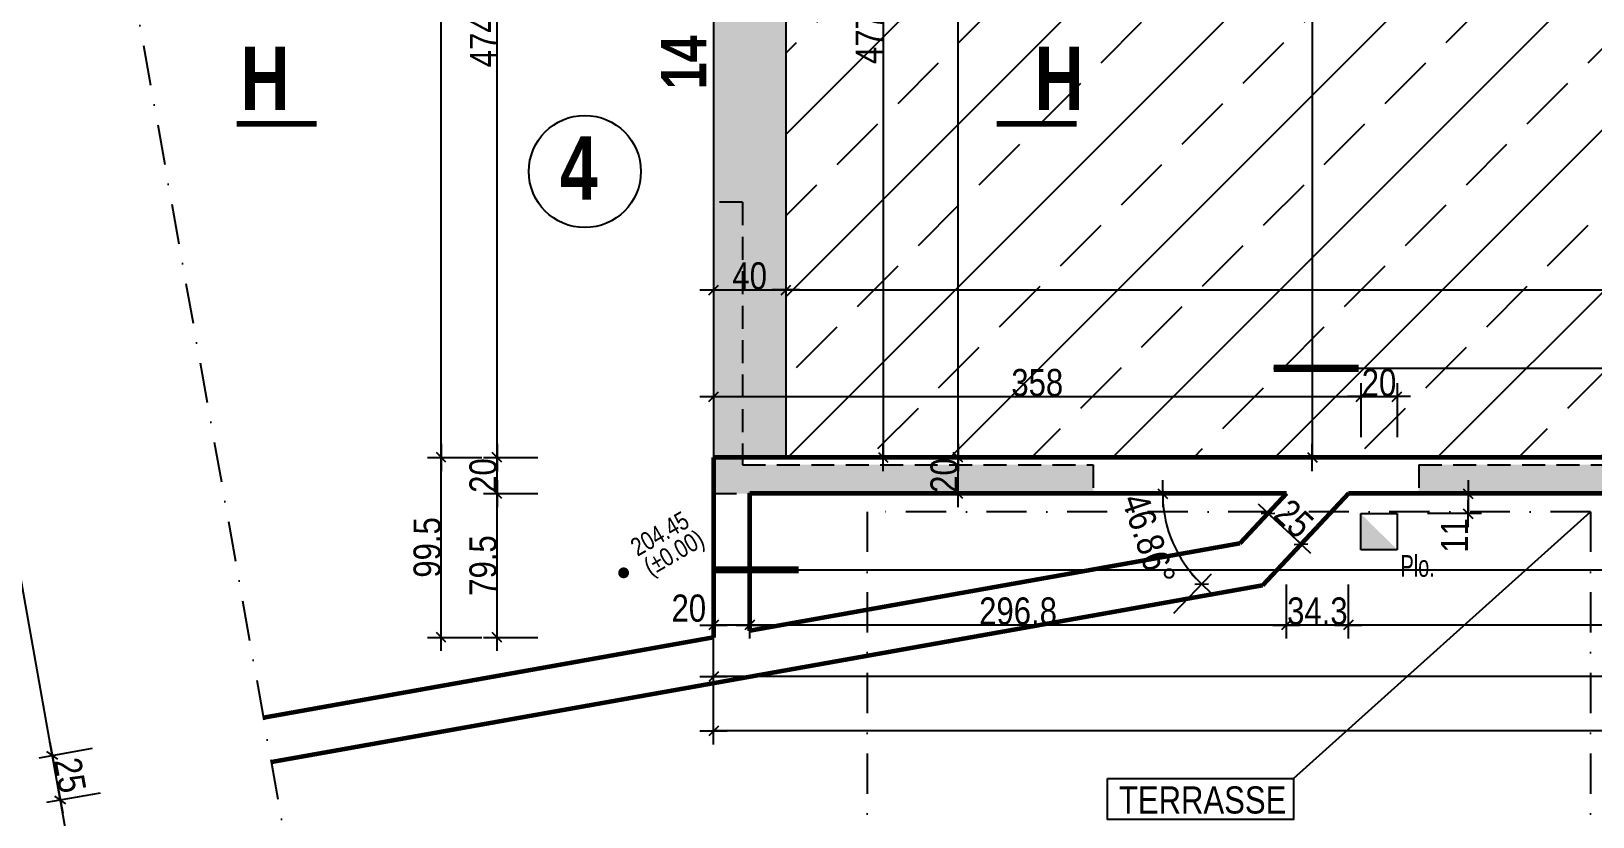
# Model space of a CAD drawing. Header units: centimetres. Extents: x 38820 to 82487, y -36363 to -12804.
# Drawn here: x 47329 to 48193, y -25191 to -24757 of the extents above; entities that cross this region are included whole.
import ezdxf
from ezdxf.enums import TextEntityAlignment as Align

# ---------------------------------------------------------------- set-up
doc = ezdxf.new("R2010")
doc.units = ezdxf.units.CM
doc.header["$LTSCALE"] = 0.5
doc.linetypes.add('CACHEX2', pattern=[19.05, 12.7, -6.35])
doc.linetypes.add('TIRETPT2', pattern=[12.7, 6.35, -3.175, 0, -3.175])
doc.layers.get('DEFPOINTS').update_dxf_attribs({"linetype": 'CONTINUOUS'})
for name, color, linetype in [('01_cote_gen', 4, 'CONTINUOUS'), ('01_linteaux', 2, 'CONTINUOUS'), ('01_murs_sup', 2, 'CACHEX2'), ('01_poch_BN', 9, 'CONTINUOUS'), ('01_resv', 32, 'CONTINUOUS'), ('01_texte', 230, 'CONTINUOUS'), ('AA_COTES', 2, 'CONTINUOUS')]:
    doc.layers.add(name, color=color, linetype=linetype)
doc.layers.add('01_murs_coup', color=5, linetype='CONTINUOUS', lineweight=60)
doc.styles.add('Arial Narrow', font='ARIALN.TTF')
doc.styles.add('impact', font='impact.ttf')
doc.styles.add('MATTE_TXT', font='arial.ttf')
doc.styles.add('STYLE2', font='ARIALN.TTF')
doc.dimstyles.new('JB50', dxfattribs={"dimscale": 0.1, "dimtxt": 150, "dimasz": 15, "dimexe": 0.1, "dimexo": 0.1, "dimgap": 0.09, "dimtad": 1, "dimdec": 1, "dimdsep": 46, "dimtxsty": 'STYLE2', "dimblk1": 'BOND_G', "dimblk2": 'BOND_D', "dimsah": 1, "dimcen": 1.5, "dimdle": 0.01, "dimse1": 1, "dimse2": 1, "dimclrd": 4, "dimclre": 2, "dimclrt": 6, "dimazin": 2, "dimtfac": 2.333333, "dimtdec": 1, "dimtix": 1, "dimtmove": 2, "dimatfit": 3, "dimldrblk": 'BOND_G', "dimfxl": 1, "dimtolj": 1, "dimtzin": 0, "dimarcsym": 0})

# ---------------------------------------------------------------- blocks, each defined once
blk = doc.blocks.new('BOND_G')
at = {"layer": 'AA_COTES', "color": 0}
for p, q in [((0, -5), (0, 15)), ((5, 0), (-5, 0)), ((1.77, 1.77), (-1.77, -1.77))]:
    blk.add_line(p, q, dxfattribs=at)
blk = doc.blocks.new('BOND_D')
at = {"layer": 'AA_COTES', "color": 0}
for p, q in [((5, 0), (-5, 0)), ((-1.77, -1.77), (1.77, 1.77)), ((0, 5), (0, -15))]:
    blk.add_line(p, q, dxfattribs=at)
blk = doc.blocks.new('*D764')
at = {"layer": '01_cote_gen', "color": 4, "lineweight": -2, "transparency": 16777216}
blk.add_line((47708.14, -24899.77), (47745.14, -24899.77), dxfattribs=at)
at = {"layer": 'DEFPOINTS', "color": 0}
for p in [(47706.64, -24802.2), (47746.64, -24811.53), (47746.64, -24899.77)]:
    blk.add_point(p, dxfattribs=at)
at = {"layer": '01_cote_gen', "color": 4, "lineweight": -2, "transparency": 16777216, "xscale": 1.5, "yscale": 1.5, "zscale": 1.5, "rotation": 180}
blk.add_blockref('BOND_G', (47706.64, -24899.77), dxfattribs=at)
at = {"layer": '01_cote_gen', "color": 4, "lineweight": -2, "transparency": 16777216, "xscale": 1.5, "yscale": 1.5, "zscale": 1.5}
blk.add_blockref('BOND_D', (47746.64, -24899.77), dxfattribs=at)
at = {"layer": '01_cote_gen', "color": 6, "transparency": 16777216, "insert": (47726.64, -24892.1), "char_height": 15, "attachment_point": 5, "style": 'STYLE2'}
blk.add_mtext('\\A1;40', dxfattribs=at)
blk = doc.blocks.new('*D765')
at = {"layer": '01_cote_gen', "color": 4, "lineweight": -2, "transparency": 16777216}
blk.add_line((47748.14, -24899.77), (48776.13, -24899.77), dxfattribs=at)
at = {"layer": 'DEFPOINTS', "color": 0}
for p in [(48777.63, -24899.77), (48777.63, -24899.77), (47746.64, -24922.27)]:
    blk.add_point(p, dxfattribs=at)
at = {"layer": '01_cote_gen', "color": 4, "lineweight": -2, "transparency": 16777216, "xscale": 1.5, "yscale": 1.5, "zscale": 1.5, "rotation": 180}
blk.add_blockref('BOND_G', (47746.64, -24899.77), dxfattribs=at)
at = {"layer": '01_cote_gen', "color": 4, "lineweight": -2, "transparency": 16777216, "xscale": 1.5, "yscale": 1.5, "zscale": 1.5}
blk.add_blockref('BOND_D', (48777.63, -24899.77), dxfattribs=at)
at = {"layer": '01_cote_gen', "color": 6, "transparency": 16777216, "insert": (48262.14, -24892.1), "char_height": 15, "attachment_point": 5, "style": 'STYLE2'}
blk.add_mtext('\\A1;1031', dxfattribs=at)
blk = doc.blocks.new('*D792')
at = {"layer": '01_cote_gen', "color": 4, "lineweight": -2, "transparency": 16777216}
blk.add_line((47556, -25090.35), (47556, -24993.87), dxfattribs=at)
at = {"layer": 'DEFPOINTS', "color": 0}
for p in [(47556, -24992.37), (47675.73, -24992.37), (47675.73, -25091.85)]:
    blk.add_point(p, dxfattribs=at)
at = {"layer": '01_cote_gen', "color": 4, "lineweight": -2, "transparency": 16777216, "xscale": 1.5, "yscale": 1.5, "zscale": 1.5}
for name, p, rotation in [('BOND_D', (47556, -24992.37), 90), ('BOND_G', (47556, -25091.85), 270)]:
    blk.add_blockref(name, p, dxfattribs=dict(at, rotation=rotation))
at = {"layer": '01_cote_gen', "color": 6, "transparency": 16777216, "insert": (47548.33, -25042.11), "char_height": 15, "attachment_point": 5, "rotation": 90, "style": 'STYLE2'}
blk.add_mtext('\\A1;99.5', dxfattribs=at)
blk = doc.blocks.new('*D793')
at = {"layer": '01_cote_gen', "color": 4, "lineweight": -2, "transparency": 16777216}
blk.add_line((47586.9, -25010.89), (47586.9, -24993.87), dxfattribs=at)
at = {"layer": 'DEFPOINTS', "color": 0}
for p in [(47586.9, -24992.37), (47737.54, -24992.37), (47737.54, -25012.39)]:
    blk.add_point(p, dxfattribs=at)
at = {"layer": '01_cote_gen', "color": 4, "lineweight": -2, "transparency": 16777216, "xscale": 1.5, "yscale": 1.5, "zscale": 1.5}
for name, p, rotation in [('BOND_D', (47586.9, -24992.37), 90), ('BOND_G', (47586.9, -25012.39), 270)]:
    blk.add_blockref(name, p, dxfattribs=dict(at, rotation=rotation))
at = {"layer": '01_cote_gen', "color": 6, "transparency": 16777216, "insert": (47579.24, -25002.38), "char_height": 15, "attachment_point": 5, "rotation": 90, "style": 'STYLE2'}
blk.add_mtext('\\A1;20', dxfattribs=at)
blk = doc.blocks.new('*D794')
at = {"layer": '01_cote_gen', "color": 4, "lineweight": -2, "transparency": 16777216}
blk.add_line((47556, -24990.87), (47556, -24284.89), dxfattribs=at)
at = {"layer": 'DEFPOINTS', "color": 0}
for p in [(47556, -24283.39), (47706.64, -24283.39), (47579.4, -24992.37)]:
    blk.add_point(p, dxfattribs=at)
at = {"layer": '01_cote_gen', "color": 4, "lineweight": -2, "transparency": 16777216, "xscale": 1.5, "yscale": 1.5, "zscale": 1.5}
for name, p, rotation in [('BOND_D', (47556, -24283.39), 90), ('BOND_G', (47556, -24992.37), 270)]:
    blk.add_blockref(name, p, dxfattribs=dict(at, rotation=rotation))
at = {"layer": '01_cote_gen', "color": 6, "transparency": 16777216, "insert": (47548.33, -24637.88), "char_height": 15, "attachment_point": 5, "rotation": 90, "style": 'STYLE2'}
blk.add_mtext('\\A1;709', dxfattribs=at)
blk = doc.blocks.new('*D796')
at = {"layer": '01_cote_gen', "color": 4, "lineweight": -2, "transparency": 16777216}
blk.add_line((47841.87, -25010.89), (47841.87, -24993.87), dxfattribs=at)
at = {"layer": 'DEFPOINTS', "color": 0}
for p in [(47835.89, -24992.37), (47841.87, -24992.37), (47835.89, -25012.39)]:
    blk.add_point(p, dxfattribs=at)
at = {"layer": '01_cote_gen', "color": 4, "lineweight": -2, "transparency": 16777216, "xscale": 1.5, "yscale": 1.5, "zscale": 1.5}
for name, p, rotation in [('BOND_D', (47841.87, -24992.37), 90), ('BOND_G', (47841.87, -25012.39), 270)]:
    blk.add_blockref(name, p, dxfattribs=dict(at, rotation=rotation))
at = {"layer": '01_cote_gen', "color": 6, "transparency": 16777216, "insert": (47834.2, -25002.38), "char_height": 15, "attachment_point": 5, "rotation": 90, "style": 'STYLE2'}
blk.add_mtext('\\A1;20', dxfattribs=at)
blk = doc.blocks.new('*D797')
at = {"layer": '01_cote_gen', "color": 4, "lineweight": -2, "transparency": 16777216}
blk.add_line((47841.87, -24990.87), (47841.87, -24304.81), dxfattribs=at)
at = {"layer": 'DEFPOINTS', "color": 0}
for p in [(47802.64, -24303.31), (47841.87, -24303.31), (47835.89, -24992.37)]:
    blk.add_point(p, dxfattribs=at)
at = {"layer": '01_cote_gen', "color": 4, "lineweight": -2, "transparency": 16777216, "xscale": 1.5, "yscale": 1.5, "zscale": 1.5}
for name, p, rotation in [('BOND_D', (47841.87, -24303.31), 90), ('BOND_G', (47841.87, -24992.37), 270)]:
    blk.add_blockref(name, p, dxfattribs=dict(at, rotation=rotation))
at = {"layer": '01_cote_gen', "color": 6, "transparency": 16777216, "insert": (47834.2, -24647.84), "char_height": 15, "attachment_point": 5, "rotation": 90, "style": 'STYLE2'}
blk.add_mtext('\\A1;689.1', dxfattribs=at)
blk = doc.blocks.new('*D804')
at = {"layer": '01_cote_gen', "color": 4, "lineweight": -2, "transparency": 16777216}
blk.add_line((48037.76, -24364.81), (48037.76, -24990.87), dxfattribs=at)
at = {"layer": 'DEFPOINTS', "color": 0}
for p in [(48015.26, -24363.31), (48015.26, -24992.37), (48037.76, -24992.37)]:
    blk.add_point(p, dxfattribs=at)
at = {"layer": '01_cote_gen', "color": 4, "lineweight": -2, "transparency": 16777216, "xscale": 1.5, "yscale": 1.5, "zscale": 1.5}
for name, p, rotation in [('BOND_G', (48037.76, -24363.31), 90), ('BOND_D', (48037.76, -24992.37), 270)]:
    blk.add_blockref(name, p, dxfattribs=dict(at, rotation=rotation))
at = {"layer": '01_cote_gen', "color": 6, "transparency": 16777216, "insert": (48030.09, -24677.84), "char_height": 15, "attachment_point": 5, "rotation": 90, "style": 'STYLE2'}
blk.add_mtext('\\A1;629.1', dxfattribs=at)
blk = doc.blocks.new('*D889')
at = {"layer": '01_cote_gen', "color": 4, "lineweight": -2, "transparency": 16777216}
blk.add_line((49689.13, -25113.54), (47708.14, -25113.54), dxfattribs=at)
at = {"layer": 'DEFPOINTS', "color": 0}
for p in [(47706.64, -25093.46), (49690.63, -25093.46), (47706.64, -25113.54)]:
    blk.add_point(p, dxfattribs=at)
at = {"layer": '01_cote_gen', "color": 4, "lineweight": -2, "transparency": 16777216, "xscale": 1.5, "yscale": 1.5, "zscale": 1.5, "rotation": 180}
blk.add_blockref('BOND_D', (47706.64, -25113.54), dxfattribs=at)
at = {"layer": '01_cote_gen', "color": 4, "lineweight": -2, "transparency": 16777216, "xscale": 1.5, "yscale": 1.5, "zscale": 1.5}
blk.add_blockref('BOND_G', (49690.63, -25113.54), dxfattribs=at)
at = {"layer": '01_cote_gen', "color": 6, "transparency": 16777216, "insert": (48778.56, -25105.87), "char_height": 15, "attachment_point": 5, "style": 'STYLE2'}
blk.add_mtext('\\A1;1984', dxfattribs=at)
blk = doc.blocks.new('*D890')
at = {"layer": '01_cote_gen', "color": 4, "lineweight": -2, "transparency": 16777216}
blk.add_line((52418.13, -25143.58), (47708.14, -25143.58), dxfattribs=at)
at = {"layer": 'DEFPOINTS', "color": 0}
for p in [(47706.64, -25121.04), (52419.63, -25121.04), (47706.64, -25143.58)]:
    blk.add_point(p, dxfattribs=at)
at = {"layer": '01_cote_gen', "color": 4, "lineweight": -2, "transparency": 16777216, "xscale": 1.5, "yscale": 1.5, "zscale": 1.5, "rotation": 180}
blk.add_blockref('BOND_D', (47706.64, -25143.58), dxfattribs=at)
at = {"layer": '01_cote_gen', "color": 4, "lineweight": -2, "transparency": 16777216, "xscale": 1.5, "yscale": 1.5, "zscale": 1.5}
blk.add_blockref('BOND_G', (52419.63, -25143.58), dxfattribs=at)
at = {"layer": '01_cote_gen', "color": 6, "transparency": 16777216, "insert": (50063.13, -25135.91), "char_height": 15, "attachment_point": 5, "style": 'STYLE2'}
blk.add_mtext('\\A1;4713', dxfattribs=at)
blk = doc.blocks.new('*D894')
at = {"layer": '01_cote_gen', "color": 4, "lineweight": -2, "transparency": 16777216}
blk.add_line((48056.21, -25085.03), (48024.94, -25085.03), dxfattribs=at)
at = {"layer": 'DEFPOINTS', "color": 0}
for p in [(48023.44, -25012.37), (48057.71, -25012.37), (48023.44, -25085.03)]:
    blk.add_point(p, dxfattribs=at)
at = {"layer": '01_cote_gen', "color": 4, "lineweight": -2, "transparency": 16777216, "xscale": 1.5, "yscale": 1.5, "zscale": 1.5, "rotation": 180}
blk.add_blockref('BOND_D', (48023.44, -25085.03), dxfattribs=at)
at = {"layer": '01_cote_gen', "color": 4, "lineweight": -2, "transparency": 16777216, "xscale": 1.5, "yscale": 1.5, "zscale": 1.5}
blk.add_blockref('BOND_G', (48057.71, -25085.03), dxfattribs=at)
at = {"layer": '01_cote_gen', "color": 6, "transparency": 16777216, "insert": (48040.57, -25077.36), "char_height": 15, "attachment_point": 5, "style": 'STYLE2'}
blk.add_mtext('\\A1;34.3', dxfattribs=at)
blk = doc.blocks.new('*D895')
at = {"layer": '01_cote_gen', "color": 4, "lineweight": -2, "transparency": 16777216}
blk.add_line((48021.94, -25085.03), (47728.14, -25085.03), dxfattribs=at)
at = {"layer": 'DEFPOINTS', "color": 0}
for p in [(47726.64, -25012.39), (48023.44, -25012.37), (47726.64, -25085.03)]:
    blk.add_point(p, dxfattribs=at)
at = {"layer": '01_cote_gen', "color": 4, "lineweight": -2, "transparency": 16777216, "xscale": 1.5, "yscale": 1.5, "zscale": 1.5, "rotation": 180}
blk.add_blockref('BOND_D', (47726.64, -25085.03), dxfattribs=at)
at = {"layer": '01_cote_gen', "color": 4, "lineweight": -2, "transparency": 16777216, "xscale": 1.5, "yscale": 1.5, "zscale": 1.5}
blk.add_blockref('BOND_G', (48023.44, -25085.03), dxfattribs=at)
at = {"layer": '01_cote_gen', "color": 6, "transparency": 16777216, "insert": (47875.04, -25077.36), "char_height": 15, "attachment_point": 5, "style": 'STYLE2'}
blk.add_mtext('\\A1;296.8', dxfattribs=at)
blk = doc.blocks.new('*D896')
at = {"layer": '01_cote_gen', "color": 4, "lineweight": -2, "transparency": 16777216}
blk.add_line((47725.14, -25085.03), (47708.14, -25085.03), dxfattribs=at)
at = {"layer": 'DEFPOINTS', "color": 0}
for p in [(47706.64, -25042.11), (47726.64, -25035.93), (47706.64, -25085.03)]:
    blk.add_point(p, dxfattribs=at)
at = {"layer": '01_cote_gen', "color": 4, "lineweight": -2, "transparency": 16777216, "xscale": 1.5, "yscale": 1.5, "zscale": 1.5, "rotation": 180}
blk.add_blockref('BOND_D', (47706.64, -25085.03), dxfattribs=at)
at = {"layer": '01_cote_gen', "color": 4, "lineweight": -2, "transparency": 16777216, "xscale": 1.5, "yscale": 1.5, "zscale": 1.5}
blk.add_blockref('BOND_G', (47726.64, -25085.03), dxfattribs=at)
at = {"layer": '01_cote_gen', "color": 6, "transparency": 16777216, "insert": (47692.97, -25075.76), "char_height": 15, "attachment_point": 5, "style": 'STYLE2'}
blk.add_mtext('\\A1;20', dxfattribs=at)
blk = doc.blocks.new('*D898')
at = {"layer": '01_cote_gen', "color": 4, "lineweight": -2, "transparency": 16777216}
blk.add_line((48741.42, -25085.03), (48059.21, -25085.03), dxfattribs=at)
at = {"layer": 'DEFPOINTS', "color": 0}
for p in [(48742.92, -25012.39), (48057.71, -25062.53), (48057.71, -25085.03)]:
    blk.add_point(p, dxfattribs=at)
at = {"layer": '01_cote_gen', "color": 4, "lineweight": -2, "transparency": 16777216, "xscale": 1.5, "yscale": 1.5, "zscale": 1.5, "rotation": 180}
blk.add_blockref('BOND_D', (48057.71, -25085.03), dxfattribs=at)
at = {"layer": '01_cote_gen', "color": 4, "lineweight": -2, "transparency": 16777216, "xscale": 1.5, "yscale": 1.5, "zscale": 1.5}
blk.add_blockref('BOND_G', (48742.92, -25085.03), dxfattribs=at)
at = {"layer": '01_cote_gen', "color": 6, "transparency": 16777216, "insert": (48400.31, -25077.36), "char_height": 15, "attachment_point": 5, "style": 'STYLE2'}
blk.add_mtext('\\A1;685.2', dxfattribs=at)
blk = doc.blocks.new('*D900')
at = {"layer": '01_cote_gen', "color": 4, "lineweight": -2, "transparency": 16777216}
blk.add_arc((48023.44, -25012.37), 68.43, 181.25596, 225.60362, dxfattribs=at)
at = {"layer": 'DEFPOINTS', "color": 0}
for p in [(48004.35, -25012.37), (48023.44, -25012.37), (48011.72, -25024.88), (47964.94, -25047.86)]:
    blk.add_point(p, dxfattribs=at)
at = {"layer": '01_cote_gen', "color": 4, "lineweight": -2, "transparency": 16777216, "xscale": 1.5, "yscale": 1.5, "zscale": 1.5}
for name, p, rotation in [('BOND_G', (47955.01, -25012.37), 90.62798007668738), ('BOND_D', (47976.65, -25062.31), 316.2315979983825)]:
    blk.add_blockref(name, p, dxfattribs=dict(at, rotation=rotation))
at = {"layer": '01_cote_gen', "color": 6, "transparency": 16777216, "insert": (47947.28, -25037.62), "char_height": 15, "attachment_point": 5, "rotation": 288.33772, "style": 'STYLE2'}
blk.add_mtext('\\A1;46.86°', dxfattribs=at)
blk = doc.blocks.new('*D901')
at = {"layer": '01_cote_gen', "color": 4, "lineweight": -2, "transparency": 16777216}
blk.add_line((48014.36, -25024.26), (48030.42, -25039.3), dxfattribs=at)
at = {"layer": 'DEFPOINTS', "color": 0}
for p in [(48007.99, -25028.86), (48031.51, -25040.33), (48026.23, -25045.96)]:
    blk.add_point(p, dxfattribs=at)
at = {"layer": '01_cote_gen', "color": 4, "lineweight": -2, "transparency": 16777216, "xscale": 1.5, "yscale": 1.5, "zscale": 1.5}
for name, p, rotation in [('BOND_G', (48013.27, -25023.23), 136.8595780758508), ('BOND_D', (48031.51, -25040.33), 316.8595780758508)]:
    blk.add_blockref(name, p, dxfattribs=dict(at, rotation=rotation))
at = {"layer": '01_cote_gen', "color": 6, "transparency": 16777216, "insert": (48027.63, -25026.18), "char_height": 15, "attachment_point": 5, "rotation": 316.85958, "style": 'STYLE2'}
blk.add_mtext('\\A1;25', dxfattribs=at)
blk = doc.blocks.new('*D1038')
at = {"layer": '01_cote_gen', "color": 4, "lineweight": -2, "transparency": 16777216}
blk.add_line((47800.43, -24515.93), (47800.43, -24990.87), dxfattribs=at)
at = {"layer": 'DEFPOINTS', "color": 0}
for p in [(47726.64, -24514.43), (47800.43, -24992.37), (47807.85, -24992.37)]:
    blk.add_point(p, dxfattribs=at)
at = {"layer": '01_cote_gen', "color": 4, "lineweight": -2, "transparency": 16777216, "xscale": 1.5, "yscale": 1.5, "zscale": 1.5}
for name, p, rotation in [('BOND_G', (47800.43, -24514.43), 90), ('BOND_D', (47800.43, -24992.37), 270)]:
    blk.add_blockref(name, p, dxfattribs=dict(at, rotation=rotation))
at = {"layer": '01_cote_gen', "color": 6, "transparency": 16777216, "insert": (47792.76, -24753.4), "char_height": 15, "attachment_point": 5, "rotation": 90, "style": 'STYLE2'}
blk.add_mtext('\\A1;477.9', dxfattribs=at)
blk = doc.blocks.new('*D1041')
at = {"layer": '01_cote_gen', "color": 4, "lineweight": -2, "transparency": 16777216}
blk.add_line((47586.9, -25090.35), (47586.9, -25013.89), dxfattribs=at)
at = {"layer": 'DEFPOINTS', "color": 0}
for p in [(47586.9, -25012.39), (47737.54, -25012.39), (47737.54, -25091.85)]:
    blk.add_point(p, dxfattribs=at)
at = {"layer": '01_cote_gen', "color": 4, "lineweight": -2, "transparency": 16777216, "xscale": 1.5, "yscale": 1.5, "zscale": 1.5}
for name, p, rotation in [('BOND_D', (47586.9, -25012.39), 90), ('BOND_G', (47586.9, -25091.85), 270)]:
    blk.add_blockref(name, p, dxfattribs=dict(at, rotation=rotation))
at = {"layer": '01_cote_gen', "color": 6, "transparency": 16777216, "insert": (47579.24, -25052.12), "char_height": 15, "attachment_point": 5, "rotation": 90, "style": 'STYLE2'}
blk.add_mtext('\\A1;79.5', dxfattribs=at)
blk = doc.blocks.new('*D1042')
at = {"layer": '01_cote_gen', "color": 4, "lineweight": -2, "transparency": 16777216}
blk.add_line((47586.9, -24990.87), (47586.9, -24519.5), dxfattribs=at)
at = {"layer": 'DEFPOINTS', "color": 0}
for p in [(47586.9, -24518), (47609.4, -24518), (47609.4, -24992.37)]:
    blk.add_point(p, dxfattribs=at)
at = {"layer": '01_cote_gen', "color": 4, "lineweight": -2, "transparency": 16777216, "xscale": 1.5, "yscale": 1.5, "zscale": 1.5}
for name, p, rotation in [('BOND_D', (47586.9, -24518), 90), ('BOND_G', (47586.9, -24992.37), 270)]:
    blk.add_blockref(name, p, dxfattribs=dict(at, rotation=rotation))
at = {"layer": '01_cote_gen', "color": 6, "transparency": 16777216, "insert": (47579.39, -24755.19), "char_height": 15, "attachment_point": 5, "rotation": 90, "style": 'STYLE2'}
blk.add_mtext('\\A1;474.4', dxfattribs=at)
blk = doc.blocks.new('*D1045')
at = {"layer": '01_cote_gen', "color": 4, "lineweight": -2, "transparency": 16777216}
blk.add_line((47432.96, -25672.43), (47345.66, -25183.16), dxfattribs=at)
at = {"layer": 'DEFPOINTS', "color": 0}
for p in [(47393.96, -25173.02), (47345.39, -25181.68), (47481.79, -25665.24)]:
    blk.add_point(p, dxfattribs=at)
at = {"layer": '01_cote_gen', "color": 4, "lineweight": -2, "transparency": 16777216, "xscale": 1.5, "yscale": 1.5, "zscale": 1.5}
for name, p, rotation in [('BOND_D', (47345.39, -25181.68), 100.117018830352), ('BOND_G', (47433.22, -25673.91), 280.117018830352)]:
    blk.add_blockref(name, p, dxfattribs=dict(at, rotation=rotation))
at = {"layer": '01_cote_gen', "color": 6, "transparency": 16777216, "insert": (47396.86, -25426.45), "char_height": 15, "attachment_point": 5, "rotation": 280.11702, "style": 'STYLE2'}
blk.add_mtext('\\A1;500', dxfattribs=at)
blk = doc.blocks.new('*D1046')
at = {"layer": '01_cote_gen', "color": 4, "lineweight": -2, "transparency": 16777216}
blk.add_line((47345.13, -25180.21), (47341.27, -25158.55), dxfattribs=at)
at = {"layer": 'DEFPOINTS', "color": 0}
for p in [(47389.57, -25148.41), (47341, -25157.07), (47393.96, -25173.02)]:
    blk.add_point(p, dxfattribs=at)
at = {"layer": '01_cote_gen', "color": 4, "lineweight": -2, "transparency": 16777216, "xscale": 1.5, "yscale": 1.5, "zscale": 1.5}
for name, p, rotation in [('BOND_D', (47341, -25157.07), 100.117018830352), ('BOND_G', (47345.39, -25181.68), 280.117018830352)]:
    blk.add_blockref(name, p, dxfattribs=dict(at, rotation=rotation))
at = {"layer": '01_cote_gen', "color": 6, "transparency": 16777216, "insert": (47350.75, -25168.03), "char_height": 15, "attachment_point": 5, "rotation": 280.11702, "style": 'STYLE2'}
blk.add_mtext('\\A1;25', dxfattribs=at)
blk = doc.blocks.new('*D1047')
at = {"layer": '01_cote_gen', "color": 4, "lineweight": -2, "transparency": 16777216}
blk.add_line((47340.74, -25155.6), (47242.04, -24602.48), dxfattribs=at)
at = {"layer": 'DEFPOINTS', "color": 0}
for p in [(47290.34, -24592.33), (47241.78, -24601), (47389.57, -25148.41)]:
    blk.add_point(p, dxfattribs=at)
at = {"layer": '01_cote_gen', "color": 4, "lineweight": -2, "transparency": 16777216, "xscale": 1.5, "yscale": 1.5, "zscale": 1.5}
for name, p, rotation in [('BOND_D', (47241.78, -24601), 100.117018830352), ('BOND_G', (47341, -25157.07), 280.117018830352)]:
    blk.add_blockref(name, p, dxfattribs=dict(at, rotation=rotation))
at = {"layer": '01_cote_gen', "color": 6, "transparency": 16777216, "insert": (47298.94, -24877.69), "char_height": 15, "attachment_point": 5, "rotation": 280.11702, "style": 'STYLE2'}
blk.add_mtext('\\A1;564.9', dxfattribs=at)
blk = doc.blocks.new('*D1126')
at = {"layer": '01_cote_gen', "color": 4, "lineweight": -2, "transparency": 16777216}
blk.add_line((47708.14, -24958.75), (48063.17, -24958.75), dxfattribs=at)
at = {"layer": 'DEFPOINTS', "color": 0}
for p in [(48064.67, -24958.75), (47706.64, -24992.37), (48064.67, -25023.44)]:
    blk.add_point(p, dxfattribs=at)
at = {"layer": '01_cote_gen', "color": 4, "lineweight": -2, "transparency": 16777216, "xscale": 1.5, "yscale": 1.5, "zscale": 1.5, "rotation": 180}
blk.add_blockref('BOND_G', (47706.64, -24958.75), dxfattribs=at)
at = {"layer": '01_cote_gen', "color": 4, "lineweight": -2, "transparency": 16777216, "xscale": 1.5, "yscale": 1.5, "zscale": 1.5}
blk.add_blockref('BOND_D', (48064.67, -24958.75), dxfattribs=at)
at = {"layer": '01_cote_gen', "color": 6, "transparency": 16777216, "insert": (47885.66, -24951.08), "char_height": 15, "attachment_point": 5, "style": 'STYLE2'}
blk.add_mtext('\\A1;358', dxfattribs=at)
blk = doc.blocks.new('*D1127')
at = {"layer": '01_cote_gen', "color": 4, "lineweight": -2, "transparency": 16777216}
blk.add_line((48123.91, -25013.87), (48123.91, -25021.92), dxfattribs=at)
at = {"layer": 'DEFPOINTS', "color": 0}
for p in [(48105.81, -25012.37), (48099.82, -25023.42), (48123.91, -25023.42)]:
    blk.add_point(p, dxfattribs=at)
at = {"layer": '01_cote_gen', "color": 4, "lineweight": -2, "transparency": 16777216, "xscale": 1.5, "yscale": 1.5, "zscale": 1.5}
for name, p, rotation in [('BOND_G', (48123.91, -25012.37), 90), ('BOND_D', (48123.91, -25023.42), 270)]:
    blk.add_blockref(name, p, dxfattribs=dict(at, rotation=rotation))
at = {"layer": '01_cote_gen', "color": 6, "transparency": 16777216, "insert": (48116.37, -25035.49), "char_height": 15, "attachment_point": 5, "rotation": 90, "style": 'STYLE2'}
blk.add_mtext('\\A1;11', dxfattribs=at)
blk = doc.blocks.new('*D1128')
at = {"layer": '01_cote_gen', "color": 4, "lineweight": -2, "transparency": 16777216}
blk.add_line((48066.17, -24958.75), (48083.16, -24958.75), dxfattribs=at)
at = {"layer": 'DEFPOINTS', "color": 0}
for p in [(48084.66, -24958.75), (48064.67, -24966.25), (48084.66, -25023.42)]:
    blk.add_point(p, dxfattribs=at)
at = {"layer": '01_cote_gen', "color": 4, "lineweight": -2, "transparency": 16777216, "xscale": 1.5, "yscale": 1.5, "zscale": 1.5, "rotation": 180}
blk.add_blockref('BOND_G', (48064.67, -24958.75), dxfattribs=at)
at = {"layer": '01_cote_gen', "color": 4, "lineweight": -2, "transparency": 16777216, "xscale": 1.5, "yscale": 1.5, "zscale": 1.5}
blk.add_blockref('BOND_D', (48084.66, -24958.75), dxfattribs=at)
at = {"layer": '01_cote_gen', "color": 6, "transparency": 16777216, "insert": (48074.66, -24951.08), "char_height": 15, "attachment_point": 5, "style": 'STYLE2'}
blk.add_mtext('\\A1;20', dxfattribs=at)

msp = doc.modelspace()

# ---------------------------------------------------------------- hatches: boundary and pattern name
at = {"layer": '01_murs_sup'}
h = msp.add_hatch(dxfattribs=at)
h.set_pattern_fill('DASH', color=256, scale=2.5, angle=135)
h.set_pattern_definition([(135, (-19116.01, 5490.093), (-11.22532015, 9e-16), [7.9375, -7.9375])])
h.paths.add_polyline_path([(47916.634, -24996.391), (47722.634, -24996.391), (47722.634, -24851.349), (47706.634, -24851.349), (47706.634, -25012.391), (47916.634, -25012.391)])
h.paths.add_polyline_path([(49167.634, -24996.391), (48707.634, -24996.391), (48707.634, -24301.43), (48945.631, -24301.43), (48945.631, -24283.431), (48446.631, -24283.431), (48446.628, -24301.43), (48689.634, -24301.43), (48689.634, -24996.391), (48096.634, -24996.391), (48096.634, -25012.391), (49167.634, -25012.391)])
h.paths.add_polyline_path([(49342.634, -24996.391), (49262.634, -24996.391), (49262.634, -25012.391), (49342.634, -25012.391)], flags=17)
h.paths.add_polyline_path([(49690.631, -24283.431), (49047.631, -24283.431), (49047.631, -24301.43), (49672.631, -24301.43), (49672.631, -24996.391), (49522.634, -24996.391), (49522.634, -25012.391), (49690.631, -25012.391)])
at = {"layer": '01_poch_BN'}
h = msp.add_hatch(dxfattribs=at)
h.set_pattern_fill('ANSI33', color=256, scale=10)
h.paths.add_polyline_path([(48689.634, -24371.411), (48674.634, -24371.411), (48674.634, -24356.411), (48689.634, -24356.549), (48689.634, -24353.309), (48285.63, -24353.309), (48285.63, -24363.309), (48265.63, -24363.309), (48265.63, -24301.39), (47962.635, -24301.39), (47962.635, -24363.309), (47942.635, -24363.309), (47942.635, -24303.314), (47802.638, -24303.314), (47759.585, -24303.314), (47759.585, -24303.501), (47739.911, -24303.314), (47726.638, -24303.314), (47726.638, -24484.414), (47746.638, -24484.414), (47746.638, -24992.374), (48689.634, -24992.374)])
h.paths.add_polyline_path([(48138.591, -24413.693), (48123.591, -24413.693), (48123.591, -24398.693), (48138.591, -24398.693)], flags=16)
h = msp.add_hatch(color=256, dxfattribs=at)
h.dxf.hatch_style = 1
h.paths.add_polyline_path([(47746.638, -24484.414), (47726.638, -24484.414), (47726.638, -24514.429), (47722.634, -24515.144), (47722.634, -24754.349), (47706.638, -24754.349), (47706.638, -24851.349), (47722.634, -24851.349), (47722.634, -24992.374), (47746.638, -24992.374)])
h.paths.add_polyline_path([(47722.634, -24515.144), (47706.638, -24518.001), (47706.638, -24754.349), (47722.634, -24754.349)])
h.paths.add_polyline_path([(47722.634, -24851.349), (47706.638, -24851.349), (47706.638, -24992.374), (47722.634, -24992.374)], flags=17)

# ---------------------------------------------------------------- linework, layer by layer
at = {"layer": '01_linteaux'}
for p, q in [((47746.638, -24484.414), (47746.638, -24992.374)), ((47706.638, -24492.605), (47706.638, -24992.374))]:
    msp.add_line(p, q, dxfattribs=at)
at = {"layer": '01_linteaux', "linetype": 'TIRETPT2', "ltscale": 7}
for p, q in [((47344.46, -24501.563), (47564.746, -25736.116)), ((47791.638, -25022.374), (47791.638, -25322.374)), ((48191.638, -25022.374), (47791.638, -25022.374)), ((48191.638, -25022.374), (48191.638, -25322.374))]:
    msp.add_line(p, q, dxfattribs=at)
at = {"layer": '01_murs_coup'}
for p, q in [((48777.634, -24992.374), (47706.638, -24992.374)), ((47706.638, -24992.374), (47706.638, -25091.846)), ((47726.638, -25088.277), (47726.638, -25012.374)), ((48023.444, -25012.374), (47726.638, -25012.374)), ((48023.444, -25012.374), (47997.626, -25039.924)), ((48023.444, -25012.374), (47997.626, -25039.924)), ((48057.705, -25012.374), (48010.191, -25063.077)), ((48057.705, -25012.374), (48010.191, -25063.077)), ((48742.937, -25012.374), (48057.705, -25012.374)), ((47997.626, -25039.924), (47726.638, -25088.277)), ((47997.626, -25039.924), (47726.638, -25088.277)), ((48010.191, -25063.077), (47462.103, -25160.874)), ((48010.191, -25063.077), (47462.103, -25160.874)), ((47706.638, -25091.846), (47457.712, -25136.263)), ((47706.638, -25091.846), (47457.712, -25136.263))]:
    msp.add_line(p, q, dxfattribs=at)
at = {"layer": '01_murs_sup', "ltscale": 2}
for p, q in [((47706.634, -24851.349), (47706.634, -25012.391)), ((47722.634, -24851.349), (47706.634, -24851.349)), ((47722.634, -24851.349), (47722.634, -24996.391)), ((47722.634, -24996.391), (47916.634, -24996.391)), ((47916.634, -24996.391), (47916.634, -25012.391)), ((48096.634, -24996.391), (48689.634, -24996.391)), ((48096.634, -24996.391), (48096.634, -25012.391)), ((47706.634, -25012.391), (47916.634, -25012.391)), ((48096.634, -25012.391), (49167.634, -25012.391))]:
    msp.add_line(p, q, dxfattribs=at)
at = {"layer": '01_resv'}
for p, q in [((48064.673, -25023.437), (48084.657, -25023.421)), ((48064.673, -25043.429), (48064.673, -25023.437)), ((48084.657, -25023.421), (48084.673, -25043.429)), ((48084.673, -25043.429), (48064.673, -25043.429))]:
    msp.add_line(p, q, dxfattribs=at)
msp.add_solid([(48084.673, -25043.413), (48064.673, -25043.413), (48064.673, -25023.437)], dxfattribs=at)
at = {"layer": '01_texte'}
for p, q in [((48016.329, -24943.116), (48777.634, -24943.116)), ((48027.301, -25169.762), (48191.638, -25022.374)), ((47706.638, -25054.505), (48797.635, -25054.505))]:
    msp.add_line(p, q, dxfattribs=at)
for points, const_width in [([(47487.122, -24807.977), (47442.87, -24807.977)], 3), ([(47907.413, -24807.977), (47863.162, -24807.977)], 3), ([(48016.329, -24943.116), (48063.355, -24943.116)], 4), ([(47706.638, -25054.505), (47753.663, -25054.505)], 4)]:
    msp.add_lwpolyline(points, dxfattribs=dict(at, const_width=const_width))
at = {"layer": '01_texte', "const_width": 3}
msp.add_lwpolyline([(47655.401, -25056.159, 1), (47658.401, -25056.159, 1)], format="xyb", close=True, dxfattribs=at)
at = {"layer": '01_texte'}
msp.add_lwpolyline([(47924.511, -25169.762), (48027.301, -25169.762), (48027.301, -25192.566), (47924.511, -25192.566)], close=True, dxfattribs=at)
msp.add_circle((47635.463, -24834.305), 30.98, dxfattribs=at)

# ---------------------------------------------------------------- texts
at = {"layer": '01_texte', "style": 'impact'}
for s, height, rotation, p in [('H', 35, 0, (47458.603, -24810.829)), ('14', 25, 90, (47710.075, -24773.99)), ('H', 35, 0, (47897.754, -24810.829))]:
    msp.add_text(s, height=height, rotation=rotation, dxfattribs=at).set_placement(p, align=Align.BOTTOM_CENTER)
msp.add_text('4', height=35, dxfattribs=at).set_placement((47632.124, -24832.424), align=Align.MIDDLE_CENTER)
at = {"layer": '01_texte', "style": 'MATTE_TXT', "width": 0.8}
for s, p in [('204.45', (47680.869, -25041.404)), ('(%%P0.00)', (47688.681, -25051.882))]:
    msp.add_text(s, height=10, rotation=30, dxfattribs=at).set_placement(p, align=Align.BOTTOM_CENTER)
at = {"layer": '01_texte', "style": 'Arial Narrow', "width": 0.8}
msp.add_text('Plo.', height=12, dxfattribs=at).set_placement((48086.542, -25058.367))
at = {"layer": '01_texte', "style": 'Arial Narrow'}
msp.add_text('TERRASSE', height=15, dxfattribs=at).set_placement((47930.821, -25189.208))

# ---------------------------------------------------------------- dimensions: what is measured, and where the dimension line sits
at = {"layer": '01_cote_gen'}
for base, p1, p2, angle, picture, middle in [((47555.997, -24283.387), (47579.403, -24992.374), (47706.638, -24283.387), 90, '*D794', (47548.329, -24637.88)), ((47841.869, -24303.314), (47835.889, -24992.374), (47802.638, -24303.314), 90, '*D797', (47834.202, -24647.844)), ((48037.757, -24992.374), (48015.257, -24363.309), (48015.257, -24992.374), 90, '*D804', (48030.089, -24677.841)), ((47800.427, -24992.374), (47726.638, -24514.429), (47807.85, -24992.374), 90, '*D1038', (47792.76, -24753.401)), ((47586.903, -24518.001), (47609.403, -24992.374), (47609.403, -24518.001), 90, '*D1042', (47579.394, -24755.187)), ((47241.78, -24600.999), (47389.567, -25148.408), (47290.345, -24592.334), 280.117019, '*D1047', (47298.94, -24877.689)), ((47555.997, -24992.374), (47675.731, -25091.846), (47675.731, -24992.374), 90, '*D792', (47548.329, -25042.11)), ((47586.903, -24992.374), (47737.541, -25012.391), (47737.541, -24992.374), 90, '*D793', (47579.236, -25002.382)), ((47841.869, -24992.374), (47835.889, -25012.391), (47835.889, -24992.374), 90, '*D796', (47834.202, -25002.382)), ((47586.903, -25012.391), (47737.544, -25091.846), (47737.544, -25012.391), 90, '*D1041', (47579.236, -25052.118)), ((47341.002, -25157.073), (47393.958, -25173.019), (47389.567, -25148.408), 280.117019, '*D1046', (47350.747, -25168.032)), ((47345.394, -25181.684), (47481.788, -25665.244), (47393.958, -25173.019), 280.117019, '*D1045', (47396.857, -25426.45))]:
    dim = msp.add_linear_dim(base=base, p1=p1, p2=p2, angle=angle, dimstyle='JB50', dxfattribs=at)
    dim.commit()
    dim.dimension.update_dxf_attribs({"geometry": picture, "text_midpoint": middle})
for base, p1, p2, picture, middle in [((47746.638, -24899.767), (47706.638, -24802.2), (47746.638, -24811.533), '*D764', (47726.638, -24892.1)), ((48777.634, -24899.767), (47746.638, -24922.267), (48777.634, -24899.767), '*D765', (48262.136, -24892.1)), ((48064.673, -24958.749), (47706.638, -24992.374), (48064.673, -25023.437), '*D1126', (47885.655, -24951.081)), ((48084.657, -24958.749), (48064.673, -24966.249), (48084.657, -25023.421), '*D1128', (48074.665, -24951.081)), ((47726.638, -25085.032), (48023.444, -25012.374), (47726.638, -25012.391), '*D895', (47875.041, -25077.365)), ((48023.444, -25085.032), (48057.705, -25012.374), (48023.444, -25012.374), '*D894', (48040.575, -25077.365)), ((48057.705, -25085.032), (48742.921, -25012.391), (48057.705, -25062.532), '*D898', (48400.313, -25077.365)), ((47706.638, -25143.581), (52419.631, -25121.039), (47706.638, -25121.039), '*D890', (50063.135, -25135.914))]:
    dim = msp.add_linear_dim(base=base, p1=p1, p2=p2, dimstyle='JB50', dxfattribs=at)
    dim.commit()
    dim.dimension.update_dxf_attribs({"geometry": picture, "text_midpoint": middle})
dim = msp.add_angular_dim_3p(base=(47964.936, -25047.863), center=(48023.444, -25012.374), p1=(48004.351, -25012.374), p2=(48011.72, -25024.884), dimstyle='JB50', dxfattribs=at)
dim.commit()
dim.dimension.update_dxf_attribs({"geometry": '*D900', "text_midpoint": (47947.277, -25037.619), "dimtype": 165})
dim = msp.add_linear_dim(base=(48123.906, -25023.421), p1=(48105.809, -25012.374), p2=(48099.818, -25023.421), angle=90, dimstyle='JB50', dxfattribs=at)
dim.commit()
dim.dimension.update_dxf_attribs({"geometry": '*D1127', "text_midpoint": (48116.366, -25035.495), "dimtype": 160})
dim = msp.add_aligned_dim(p1=(48007.99, -25028.865), p2=(48026.232, -25045.96), distance=7.722, dimstyle='JB50', dxfattribs=at)
dim.commit()
dim.dimension.update_dxf_attribs({"geometry": '*D901', "text_midpoint": (48027.634, -25026.183)})
for base, p1, p2, picture, middle in [((47706.638, -25085.032), (47726.638, -25035.93), (47706.638, -25042.11), '*D896', (47692.974, -25075.758)), ((47706.638, -25113.539), (49690.631, -25093.461), (47706.638, -25093.461), '*D889', (48778.561, -25105.871))]:
    dim = msp.add_linear_dim(base=base, p1=p1, p2=p2, dimstyle='JB50', dxfattribs=at)
    dim.commit()
    dim.dimension.update_dxf_attribs({"geometry": picture, "text_midpoint": middle, "dimtype": 160})

doc.saveas('drawing.dxf')
